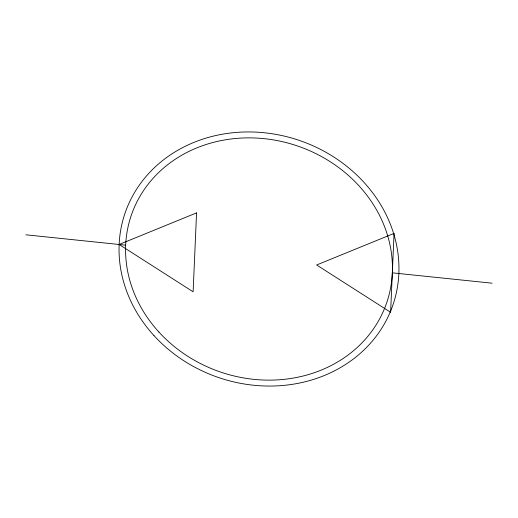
<?xml version="1.0" encoding="UTF-8"?>
<svg xmlns="http://www.w3.org/2000/svg" width="518" height="518" viewBox="0 0 518 518"><rect width="100%" height="100%" fill="white"/><g stroke="black" fill="none" stroke-linecap="round" stroke-linejoin="round"><path stroke-width="0.78" d="M25.9 234.809L125.667 245.163M392.333 272.837L492.1 283.191M196.555 212.892L193.123 291.789L119.14 244.483L196.555 212.892M394.049 233.391L390.617 312.283L316.634 264.983L394.049 233.391M153.988 335.606A141.595 125.252 18.9 0 0 391.647 308.488A141.595 125.252 18.9 0 0 231.365 132.906A141.595 125.252 18.9 0 0 153.988 335.606M158.89 332.032A134.984 119.405 18.9 0 0 385.457 306.183A134.984 119.405 18.9 0 0 232.653 138.792A134.984 119.405 18.9 0 0 158.89 332.032"/></g></svg>
